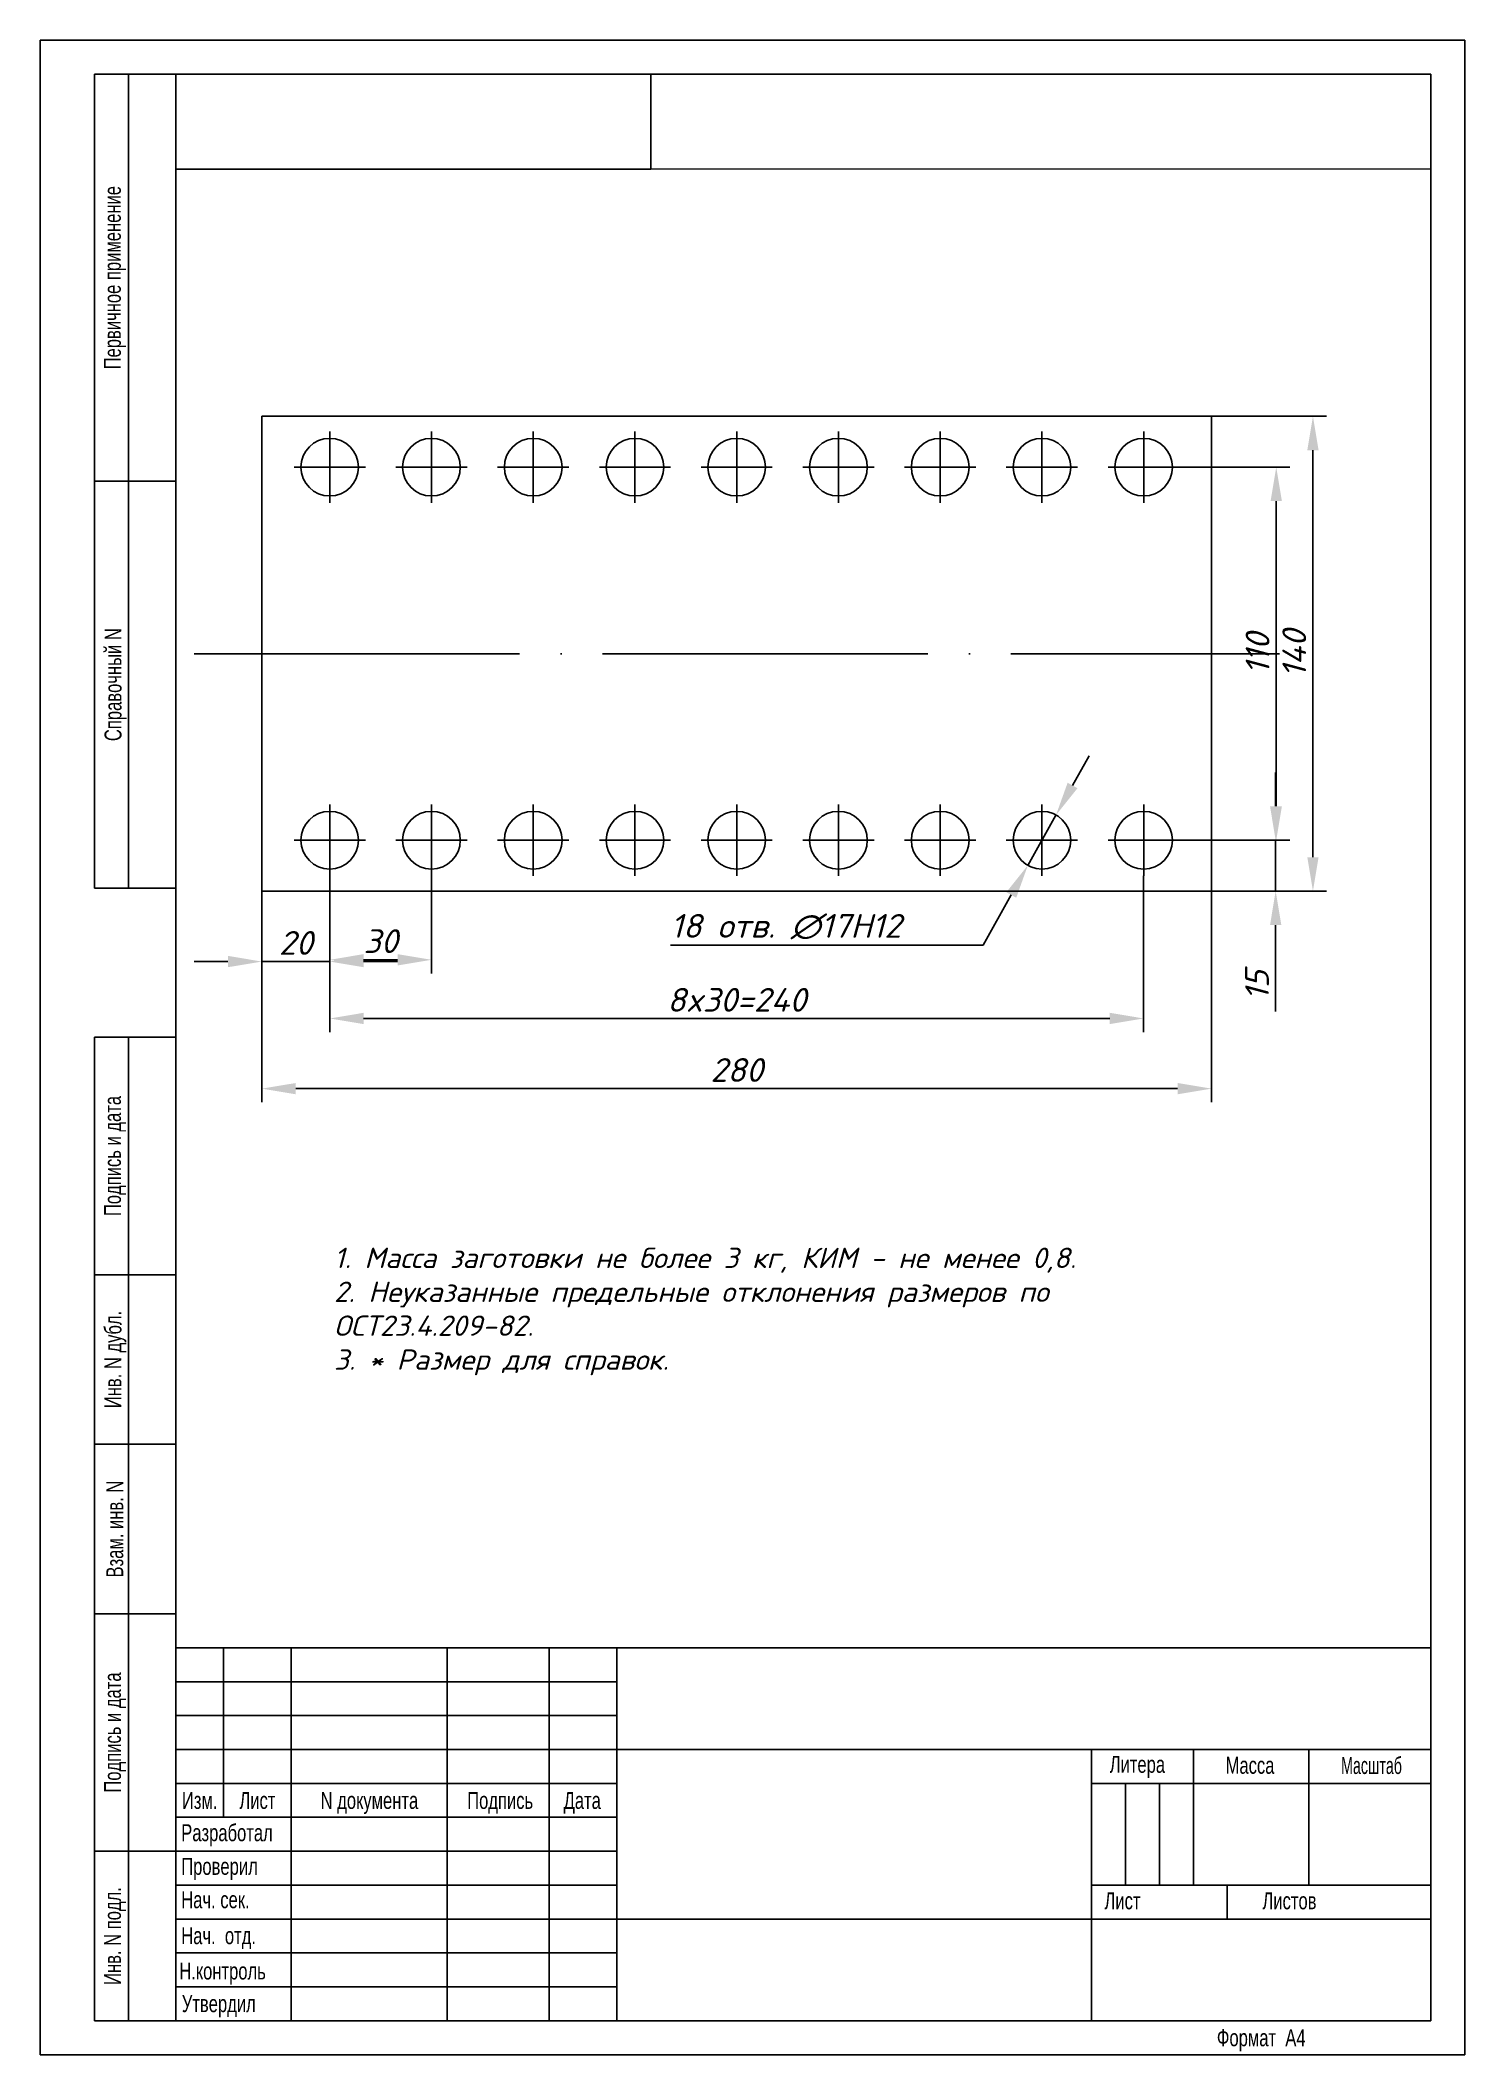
# Paper-space layout 'А4_лист1' of a CAD drawing. Header units: millimetres. Extents: x 0 to 210, y 0 to 297.
# The model-space entities are those that its viewports show. They can reach past a viewport. Long polylines and large blocks are cut down to what shows.
import ezdxf
from ezdxf.enums import TextEntityAlignment as Align

# ---------------------------------------------------------------- set-up
doc = ezdxf.new("R2010")
doc.units = ezdxf.units.MM
doc.linetypes.add('ACAD_ISO04W100', pattern=[30, 24, -3, 0, -3])
doc.layers.add('Видовой', color=5, linetype='Continuous', plot=False)
for name, color, linetype in [('Контур', 4, 'Continuous'), ('Надписи-текст', 1, 'Continuous'), ('Оси', 2, 'ACAD_ISO04W100'), ('Размеры', 3, 'Continuous'), ('рамка', 6, 'Continuous')]:
    doc.layers.add(name, color=color, linetype=linetype)
doc.styles.add('my_style', font='romanc.shx', dxfattribs={"oblique": 15})
doc.styles.add('my_style_annot', font='romanc.shx', dxfattribs={"oblique": 15})
doc.styles.get("Standard").update_dxf_attribs({"font": 'arial.ttf'})
doc.dimstyles.new('my_size_style_annot', dxfattribs={"dimtxt": 3.5, "dimasz": 5, "dimexe": 2, "dimexo": 0, "dimgap": 1, "dimtad": 1, "dimtoh": 1, "dimtxsty": 'my_style', "dimcen": 0, "dimadec": 0, "dimazin": 2, "dimtfac": 1, "dimtmove": 0, "dimatfit": 3, "dimfxl": 1, "dimtfillclr": 256, "dimarcsym": 2})

# ---------------------------------------------------------------- blocks, each defined once
blk = doc.blocks.new('*D0')
at = {"layer": 'Defpoints', "color": 0, "transparency": 16777216}
for p in [(330.78, 395.03), (330.78, 255.03), (360.69, 255.03)]:
    blk.add_point(p, dxfattribs=at)
at = {"layer": 'Размеры', "color": 0, "lineweight": -2, "transparency": 16777216}
for p, q in [((330.78, 395.03), (364.69, 395.03)), ((330.78, 255.03), (364.69, 255.03))]:
    blk.add_line(p, q, dxfattribs=at)
at = {"layer": 'Размеры', "color": 0, "linetype": 'Continuous', "lineweight": -2, "transparency": 16777216}
blk.add_line((360.69, 385.03), (360.69, 265.03), dxfattribs=at)
at = {"layer": 'Размеры', "color": 0, "transparency": 16777216}
for points in [[(359.03, 385.03), (362.36, 385.03), (360.69, 395.03)], [(359.03, 265.03), (362.36, 265.03), (360.69, 255.03)]]:
    blk.add_solid(points, dxfattribs=at)
at = {"layer": 'Размеры', "color": 0, "transparency": 16777216, "insert": (355.19, 325.03), "char_height": 7, "attachment_point": 5, "rotation": 90, "style": 'my_style'}
blk.add_mtext('140', dxfattribs=at)
blk = doc.blocks.new('*D1')
at = {"layer": 'Defpoints', "color": 0, "transparency": 16777216}
for p in [(70.78, 259.53), (310.78, 259.53), (310.78, 217.47)]:
    blk.add_point(p, dxfattribs=at)
at = {"layer": 'Размеры', "color": 0, "lineweight": -2, "transparency": 16777216}
for p, q in [((70.78, 259.53), (70.78, 213.47)), ((310.78, 259.53), (310.78, 213.47))]:
    blk.add_line(p, q, dxfattribs=at)
at = {"layer": 'Размеры', "color": 0, "linetype": 'Continuous', "lineweight": -2, "transparency": 16777216}
blk.add_line((80.78, 217.47), (300.78, 217.47), dxfattribs=at)
at = {"layer": 'Размеры', "color": 0, "transparency": 16777216}
for points in [[(80.78, 219.14), (80.78, 215.81), (70.78, 217.47)], [(300.78, 219.14), (300.78, 215.81), (310.78, 217.47)]]:
    blk.add_solid(points, dxfattribs=at)
at = {"layer": 'Размеры', "color": 0, "transparency": 16777216, "insert": (190.78, 222.97), "char_height": 7, "attachment_point": 5, "style": 'my_style'}
blk.add_mtext('8x30=240', dxfattribs=at)
blk = doc.blocks.new('*D2')
at = {"layer": 'Defpoints', "color": 0, "transparency": 16777216}
for p in [(50.78, 255.03), (330.78, 255.03), (330.78, 196.78)]:
    blk.add_point(p, dxfattribs=at)
at = {"layer": 'Размеры', "color": 0, "lineweight": -2, "transparency": 16777216}
for p, q in [((50.78, 255.03), (50.78, 192.78)), ((330.78, 255.03), (330.78, 192.78))]:
    blk.add_line(p, q, dxfattribs=at)
at = {"layer": 'Размеры', "color": 0, "linetype": 'Continuous', "lineweight": -2, "transparency": 16777216}
blk.add_line((60.78, 196.78), (320.78, 196.78), dxfattribs=at)
at = {"layer": 'Размеры', "color": 0, "transparency": 16777216}
for points in [[(60.78, 198.44), (60.78, 195.11), (50.78, 196.78)], [(320.78, 198.44), (320.78, 195.11), (330.78, 196.78)]]:
    blk.add_solid(points, dxfattribs=at)
at = {"layer": 'Размеры', "color": 0, "transparency": 16777216, "insert": (190.78, 202.28), "char_height": 7, "attachment_point": 5, "style": 'my_style'}
blk.add_mtext('280', dxfattribs=at)
blk = doc.blocks.new('*D3')
at = {"layer": 'Defpoints', "color": 0, "transparency": 16777216}
for p in [(50.78, 255.03), (70.78, 236.5), (70.78, 234.25)]:
    blk.add_point(p, dxfattribs=at)
at = {"layer": 'Размеры', "color": 0, "lineweight": -2, "transparency": 16777216}
for p, q in [((50.78, 255.03), (50.78, 230.25)), ((70.78, 236.5), (70.78, 230.25))]:
    blk.add_line(p, q, dxfattribs=at)
at = {"layer": 'Размеры', "color": 0, "linetype": 'Continuous', "lineweight": -2, "transparency": 16777216}
for p, q in [((40.78, 234.25), (30.78, 234.25)), ((50.78, 234.25), (70.78, 234.25)), ((80.78, 234.25), (90.78, 234.25))]:
    blk.add_line(p, q, dxfattribs=at)
at = {"layer": 'Размеры', "color": 0, "transparency": 16777216}
for points in [[(40.78, 235.92), (40.78, 232.59), (50.78, 234.25)], [(80.78, 235.92), (80.78, 232.59), (70.78, 234.25)]]:
    blk.add_solid(points, dxfattribs=at)
at = {"layer": 'Размеры', "color": 0, "transparency": 16777216, "insert": (60.78, 239.75), "char_height": 7, "attachment_point": 5, "style": 'my_style'}
blk.add_mtext('20', dxfattribs=at)
blk = doc.blocks.new('*D4')
at = {"layer": 'Defpoints', "color": 0, "transparency": 16777216}
for p in [(70.78, 259.53), (100.78, 259.53), (100.78, 234.77)]:
    blk.add_point(p, dxfattribs=at)
at = {"layer": 'Размеры', "color": 0, "lineweight": -2, "transparency": 16777216}
for p, q in [((70.78, 259.53), (70.78, 230.77)), ((100.78, 259.53), (100.78, 230.77))]:
    blk.add_line(p, q, dxfattribs=at)
at = {"layer": 'Размеры', "color": 0, "linetype": 'Continuous', "lineweight": -2, "transparency": 16777216}
blk.add_line((80.78, 234.77), (90.78, 234.77), dxfattribs=at)
at = {"layer": 'Размеры', "color": 0, "transparency": 16777216}
for points in [[(80.78, 236.44), (80.78, 233.1), (70.78, 234.77)], [(90.78, 236.44), (90.78, 233.1), (100.78, 234.77)]]:
    blk.add_solid(points, dxfattribs=at)
at = {"layer": 'Размеры', "color": 0, "transparency": 16777216, "insert": (85.78, 240.27), "char_height": 7, "attachment_point": 5, "style": 'my_style'}
blk.add_mtext('30', dxfattribs=at)
blk = doc.blocks.new('*D5')
at = {"layer": 'Defpoints', "color": 0, "transparency": 16777216}
for p in [(321.28, 380.03), (349.87, 380.03), (321.28, 270.03)]:
    blk.add_point(p, dxfattribs=at)
at = {"layer": 'Размеры', "color": 0, "lineweight": -2, "transparency": 16777216}
for p, q in [((321.28, 380.03), (353.87, 380.03)), ((321.28, 270.03), (353.87, 270.03))]:
    blk.add_line(p, q, dxfattribs=at)
at = {"layer": 'Размеры', "color": 0, "linetype": 'Continuous', "lineweight": -2, "transparency": 16777216}
blk.add_line((349.87, 280.03), (349.87, 370.03), dxfattribs=at)
at = {"layer": 'Размеры', "color": 0, "transparency": 16777216}
for points in [[(348.2, 370.03), (351.54, 370.03), (349.87, 380.03)], [(348.2, 280.03), (351.54, 280.03), (349.87, 270.03)]]:
    blk.add_solid(points, dxfattribs=at)
at = {"layer": 'Размеры', "color": 0, "transparency": 16777216, "insert": (344.37, 325.03), "char_height": 7, "attachment_point": 5, "rotation": 90, "style": 'my_style'}
blk.add_mtext('110', dxfattribs=at)
blk = doc.blocks.new('*D6')
at = {"layer": 'Defpoints', "color": 0, "transparency": 16777216}
for p in [(284.93, 277.45), (276.63, 262.62)]:
    blk.add_point(p, dxfattribs=at)
at = {"layer": 'Размеры', "color": 0, "linetype": 'Continuous', "lineweight": -2, "transparency": 16777216}
for p, q in [((289.82, 286.18), (294.7, 294.91)), ((284.93, 277.45), (276.63, 262.62)), ((263.45, 239.05), (271.75, 253.89)), ((171.27, 239.05), (263.45, 239.05))]:
    blk.add_line(p, q, dxfattribs=at)
at = {"layer": 'Размеры', "color": 0, "transparency": 16777216}
for points in [[(288.36, 286.99), (291.27, 285.36), (284.93, 277.45)], [(270.3, 254.7), (273.21, 253.07), (276.63, 262.62)]]:
    blk.add_solid(points, dxfattribs=at)
at = {"layer": 'Размеры', "color": 0, "transparency": 16777216, "insert": (171.27, 244.55), "char_height": 7, "attachment_point": 4, "style": 'my_style'}
blk.add_mtext('18 отв. ∅17H12', dxfattribs=at)
blk = doc.blocks.new('*D8')
at = {"layer": 'Defpoints', "color": 0, "transparency": 16777216}
for p in [(319.28, 270.03), (319.28, 255.03), (349.7, 255.03)]:
    blk.add_point(p, dxfattribs=at)
at = {"layer": 'Размеры', "color": 0, "linetype": 'Continuous', "lineweight": -2, "transparency": 16777216}
for p, q in [((349.7, 280.03), (349.7, 290.03)), ((349.7, 270.03), (349.7, 255.03)), ((349.7, 245.03), (349.7, 219.49))]:
    blk.add_line(p, q, dxfattribs=at)
at = {"layer": 'Размеры', "color": 0, "lineweight": -2, "transparency": 16777216}
for p, q in [((319.28, 270.03), (353.7, 270.03)), ((319.28, 255.03), (353.7, 255.03))]:
    blk.add_line(p, q, dxfattribs=at)
at = {"layer": 'Размеры', "color": 0, "transparency": 16777216}
for points in [[(348.04, 280.03), (351.37, 280.03), (349.7, 270.03)], [(348.04, 245.03), (351.37, 245.03), (349.7, 255.03)]]:
    blk.add_solid(points, dxfattribs=at)
at = {"layer": 'Размеры', "color": 0, "transparency": 16777216, "insert": (344.2, 227.26), "char_height": 7, "attachment_point": 5, "rotation": 90, "style": 'my_style'}
blk.add_mtext('15', dxfattribs=at)

msp = doc.modelspace()

# ---------------------------------------------------------------- linework, layer by layer
at = {"layer": 'Контур'}
msp.add_lwpolyline([(50.784, 255.034), (330.784, 255.034), (330.784, 395.034), (50.784, 395.034)], close=True, dxfattribs=at)
for centre in [(70.784, 380.034), (100.784, 380.034), (130.784, 380.034), (160.784, 380.034), (190.784, 380.034), (220.784, 380.034), (250.784, 380.034), (280.784, 380.034), (310.784, 380.034), (70.784, 270.034), (100.784, 270.034), (130.784, 270.034), (160.784, 270.034), (190.784, 270.034), (220.784, 270.034), (250.784, 270.034), (280.784, 270.034), (310.784, 270.034)]:
    msp.add_circle(centre, 8.5, dxfattribs=at)
at = {"layer": 'Оси'}
for p, q in [((70.784, 369.534), (70.784, 390.534)), ((100.784, 369.534), (100.784, 390.534)), ((130.784, 369.534), (130.784, 390.534)), ((160.784, 369.534), (160.784, 390.534)), ((190.784, 369.534), (190.784, 390.534)), ((220.784, 369.534), (220.784, 390.534)), ((250.784, 369.534), (250.784, 390.534)), ((280.784, 369.534), (280.784, 390.534)), ((310.784, 369.534), (310.784, 390.534)), ((60.284, 380.034), (81.284, 380.034)), ((90.284, 380.034), (111.284, 380.034)), ((120.284, 380.034), (141.284, 380.034)), ((150.284, 380.034), (171.284, 380.034)), ((180.284, 380.034), (201.284, 380.034)), ((210.284, 380.034), (231.284, 380.034)), ((240.284, 380.034), (261.284, 380.034)), ((270.284, 380.034), (291.284, 380.034)), ((300.284, 380.034), (321.284, 380.034)), ((30.784, 325.034), (350.784, 325.034)), ((70.784, 259.534), (70.784, 280.534)), ((100.784, 259.534), (100.784, 280.534)), ((130.784, 259.534), (130.784, 280.534)), ((160.784, 259.534), (160.784, 280.534)), ((190.784, 259.534), (190.784, 280.534)), ((220.784, 259.534), (220.784, 280.534)), ((250.784, 259.534), (250.784, 280.534)), ((280.784, 259.534), (280.784, 280.534)), ((310.784, 259.534), (310.784, 280.534)), ((60.284, 270.034), (81.284, 270.034)), ((90.284, 270.034), (111.284, 270.034)), ((120.284, 270.034), (141.284, 270.034)), ((150.284, 270.034), (171.284, 270.034)), ((180.284, 270.034), (201.284, 270.034)), ((210.284, 270.034), (231.284, 270.034)), ((240.284, 270.034), (261.284, 270.034)), ((270.284, 270.034), (291.284, 270.034)), ((300.284, 270.034), (321.284, 270.034))]:
    msp.add_line(p, q, dxfattribs=at)

# ---------------------------------------------------------------- texts
at = {"layer": 'Надписи-текст', "insert": (72.04, 149.888), "char_height": 6, "width": 755.8356, "attachment_point": 1, "style": 'my_style_annot'}
msp.add_mtext('1. Масса заготовки не более 3 кг, КИМ - не менее 0,8.\\P2. Неуказанные предельные отклонения размеров по \\PОСТ23.4.209-82.\\P3. * Размер для справок.', dxfattribs=at)

# ---------------------------------------------------------------- dimensions: what is measured, and where the dimension line sits
at = {"layer": 'Размеры'}
for base, p1, p2, picture, middle in [((360.692, 255.034), (330.784, 395.034), (330.784, 255.034), '*D0', (355.192, 325.034)), ((349.87, 380.034), (321.284, 270.034), (321.284, 380.034), '*D5', (344.37, 325.034))]:
    dim = msp.add_linear_dim(base=base, p1=p1, p2=p2, angle=90, dimstyle='my_size_style_annot', dxfattribs=at)
    dim.commit()
    dim.dimension.update_dxf_attribs({"geometry": picture, "text_midpoint": middle})
dim = msp.add_diameter_dim_2p(p1=(284.934, 277.452), p2=(276.634, 262.616), text='18 отв. <>H12', dimstyle='my_size_style_annot', override={"dimse1": 1}, dxfattribs=at)
dim.commit()
dim.dimension.update_dxf_attribs({"geometry": '*D6', "text_midpoint": (263.451, 239.053)})
dim = msp.add_aligned_dim(p1=(319.284, 270.034), p2=(319.284, 255.034), distance=30.419, dimstyle='my_size_style_annot', override={"dimtoh": 0}, dxfattribs=at)
dim.commit()
dim.dimension.update_dxf_attribs({"geometry": '*D8', "text_midpoint": (344.204, 227.262)})
dim = msp.add_linear_dim(base=(310.784, 217.475), p1=(70.784, 259.534), p2=(310.784, 259.534), text='8x30=<>', dimstyle='my_size_style_annot', dxfattribs=at)
dim.commit()
dim.dimension.update_dxf_attribs({"geometry": '*D1', "text_midpoint": (190.784, 222.975)})
for base, p1, p2, picture, middle in [((100.784, 234.771), (70.784, 259.534), (100.784, 259.534), '*D4', (85.784, 240.271)), ((70.784, 234.254), (50.784, 255.034), (70.784, 236.504), '*D3', (60.784, 239.754))]:
    dim = msp.add_linear_dim(base=base, p1=p1, p2=p2, dimstyle='my_size_style_annot', override={"dimgap": 1}, dxfattribs=at)
    dim.commit()
    dim.dimension.update_dxf_attribs({"geometry": picture, "text_midpoint": middle})
dim = msp.add_linear_dim(base=(330.784, 196.775), p1=(50.784, 255.034), p2=(330.784, 255.034), dimstyle='my_size_style_annot', dxfattribs=at)
dim.commit()
dim.dimension.update_dxf_attribs({"geometry": '*D2', "text_midpoint": (190.784, 202.275)})

psp = doc.layouts.new('А4_лист1')

# ---------------------------------------------------------------- linework, layer by layer
at = {"layer": 'рамка', "color": 4, "linetype": 'Continuous'}
for p, q in [((210, 297), (0, 297)), ((0, 297), (0, 0)), ((210, 0), (210, 297)), ((0, 0), (210, 0))]:
    psp.add_line(p, q, dxfattribs=at)
at = {"layer": 'рамка', "color": 5, "linetype": 'Continuous'}
for p, q in [((8, 172), (8, 292)), ((8, 292), (20, 292)), ((13, 292), (13, 172)), ((205, 292), (20, 292)), ((20, 292), (20, 5)), ((90, 278), (90, 292)), ((205, 5), (205, 292)), ((20, 278), (90, 278)), ((8, 232), (20, 232)), ((20, 172), (8, 172)), ((8, 5), (8, 150)), ((8, 150), (20, 150)), ((13, 150), (13, 5)), ((20, 115), (8, 115)), ((8, 90), (20, 90)), ((20, 65), (8, 65)), ((20, 60), (205, 60)), ((20, 60), (20, 5)), ((27, 60), (27, 35)), ((37, 60), (37, 5)), ((60, 60), (60, 5)), ((75, 60), (75, 5)), ((85, 60), (85, 5)), ((85, 45), (205, 45)), ((155, 5), (155, 45)), ((155, 4.92), (155, 44.92)), ((170, 25), (170, 44.92)), ((187, 25), (187, 44.92)), ((20, 40), (85, 40)), ((155, 40), (205, 40)), ((20, 35), (85, 35)), ((8, 30), (20, 30)), ((155, 25), (205, 25)), ((175, 20), (175, 25)), ((85, 20), (205, 20)), ((20, 5), (8, 5)), ((20, 5), (205, 5))]:
    psp.add_line(p, q, dxfattribs=at)
at = {"layer": 'рамка', "color": 3, "linetype": 'Continuous'}
for p, q in [((20, 55), (85, 55)), ((20, 50), (85, 50)), ((20, 45), (85, 45)), ((160, 25), (160, 39.92)), ((165, 25), (165, 39.92)), ((20, 30), (85, 30)), ((20, 25), (85, 25)), ((20, 20), (85, 20)), ((20, 15), (85, 15)), ((20, 10), (85, 10))]:
    psp.add_line(p, q, dxfattribs=at)

# ---------------------------------------------------------------- texts
at = {"layer": 'рамка', "color": 3, "linetype": 'Continuous', "width": 0.7}
for s, p in [('Первичное применение', (11, 262)), ('Справочный N', (11, 202)), ('Подпись и дата', (11, 132.5)), ('Инв. N дубл.', (11, 102.5)), ('Взам. инв. N', (11, 77.5)), ('Подпись и дата', (11, 47.5)), ('Инв. N подл.', (11, 17.5))]:
    psp.add_text(s, height=2.5, rotation=90, dxfattribs=at).set_placement(p, align=Align.MIDDLE)
at = {"layer": 'рамка', "color": 3, "linetype": 'Continuous'}
for s, width, p in [('Литера', 0.7, (157.66, 41.56)), ('Масса', 0.7, (174.75, 41.42)), ('Масштаб', 0.6, (191.78, 41.39)), ('Разработал', 0.7, (20.78, 31.48)), ('Проверил', 0.7, (20.78, 26.52)), ('Нач. сек.', 0.7, (20.78, 21.6)), ('Лист', 0.7, (156.89, 21.44)), ('Листов', 0.7, (180.18, 21.44)), ('Нач.  отд.', 0.7, (20.78, 16.3)), ('Н.контроль', 0.7, (20.49, 11.09)), ('Утвердил', 0.7, (20.86, 6.28))]:
    psp.add_text(s, height=2.5, dxfattribs=dict(at, width=width)).set_placement(p)
at = {"layer": 'рамка', "color": 3, "linetype": 'Continuous', "width": 0.7}
for s, p in [('Изм.', (23.5, 37.49)), ('Лист', (32.01, 37.49)), ('N документа', (48.52, 37.49)), ('Подпись', (67.8, 37.49)), ('Дата', (79.9, 37.49)), ('Формат  A4', (180, 2.5))]:
    psp.add_text(s, height=2.5, dxfattribs=at).set_placement(p, align=Align.MIDDLE_CENTER)

# ---------------------------------------------------------------- viewports
at = {"layer": 'Видовой'}
psp.add_viewport(center=(112.5, 169), size=(185, 218), view_center_point=(210.442, 249.911), view_height=436, dxfattribs=at)

doc.saveas('drawing.dxf')
